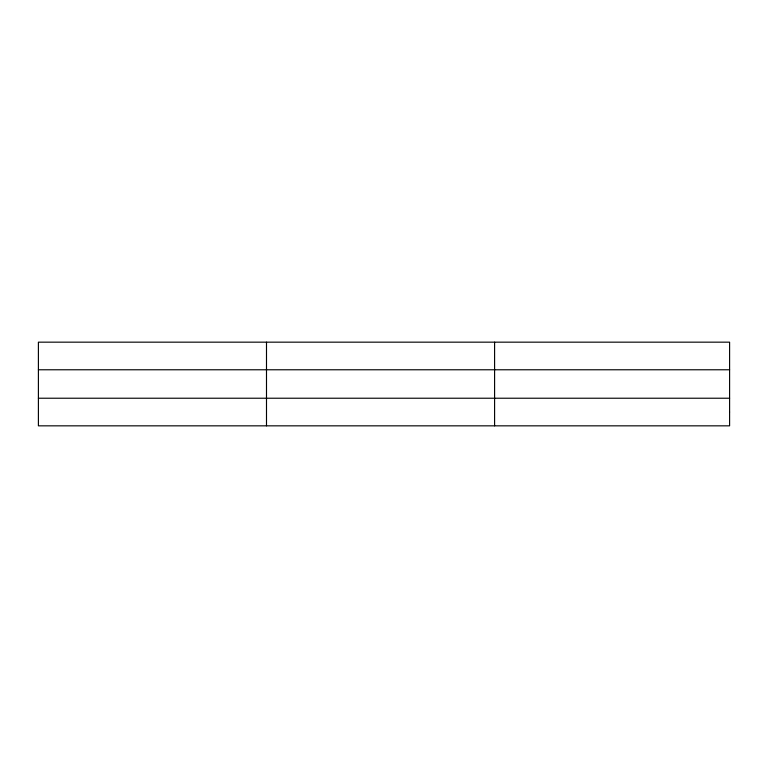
<?xml version="1.0" encoding="UTF-8"?>
<svg xmlns="http://www.w3.org/2000/svg" width="768" height="768" viewBox="0 0 768 768"><rect width="100%" height="100%" fill="white"/><g stroke="black" fill="none" stroke-linecap="round" stroke-linejoin="round"><path stroke-width="1.15" d="M266.496 425.837L266.496 342.163M494.592 425.837L494.592 342.163M38.4 369.773L729.6 369.773M38.4 398.227L729.6 398.227M729.6 412.032L729.6 425.837L38.4 425.837L38.4 342.163L729.6 342.163L729.6 412.032"/></g></svg>
